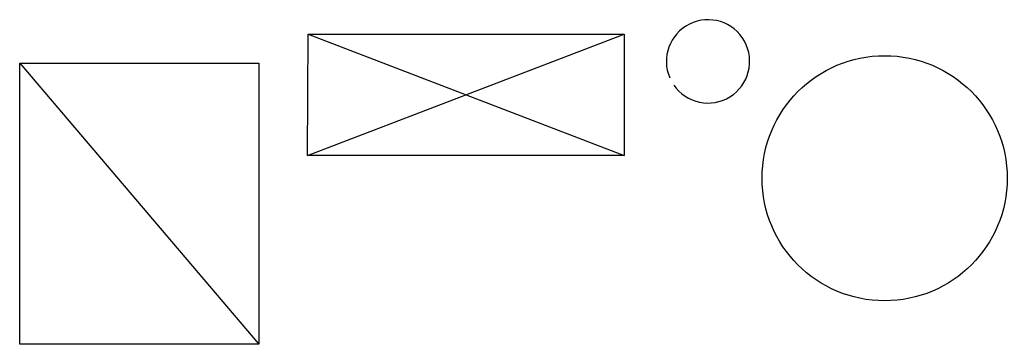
# Model space of a CAD drawing. Header units: inches. Extents: x 0.7 to 41, y 7.4 to 20.6.
import ezdxf

# ---------------------------------------------------------------- set-up
doc = ezdxf.new("R2010")
doc.units = ezdxf.units.IN
doc.header["$MEASUREMENT"] = 0

msp = doc.modelspace()

# ---------------------------------------------------------------- linework, layer by layer
for p, q in [((12.438, 15.089), (12.47, 20.042)), ((12.438, 15.089), (25.356, 20.042)), ((12.47, 20.042), (25.356, 20.042)), ((12.47, 20.042), (25.356, 15.089)), ((25.356, 20.042), (25.356, 15.089)), ((0.702, 18.859), (10.455, 7.388)), ((25.356, 15.089), (12.438, 15.089))]:
    msp.add_line(p, q)
msp.add_lwpolyline([(0.702, 18.859), (10.455, 18.859), (10.455, 7.388), (0.702, 7.388)], close=True)
msp.add_circle((35.973, 14.162), 5)
msp.add_arc((28.769, 18.93), 1.699, 214.6309, 203.516)

doc.saveas('drawing.dxf')
